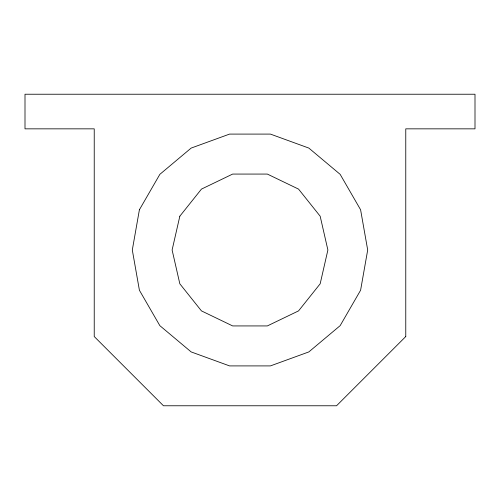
<?xml version="1.0" encoding="UTF-8"?>
<svg xmlns="http://www.w3.org/2000/svg" width="500" height="500" viewBox="0 0 500 500"><rect width="100%" height="100%" fill="white"/><g stroke="black" fill="none" stroke-linecap="round" stroke-linejoin="round"><path stroke-width="0.75" d="M139.406 209.75L132.306 250L139.406 290.25L159.844 325.656L191.163 351.925L229.569 365.906L270.431 365.906L308.837 351.925L340.156 325.65L360.594 290.244L367.694 250L360.594 209.756L340.156 174.344L308.837 148.075L270.431 134.094L229.569 134.094L191.15 148.081L159.844 174.35L139.406 209.756M179.831 216.2L172.113 250L179.831 283.8L201.438 310.887L232.662 325.931L267.337 325.931L298.562 310.887L320.169 283.8L327.887 250L320.169 216.2L298.562 189.112L267.337 174.069L232.662 174.069L201.438 189.112L179.831 216.2M405.769 336.538L336.538 405.769L163.463 405.769L94.231 336.538L94.231 128.844L25 128.844L25 94.231L475 94.231L475 128.844L405.769 128.844L405.769 336.538"/></g></svg>
